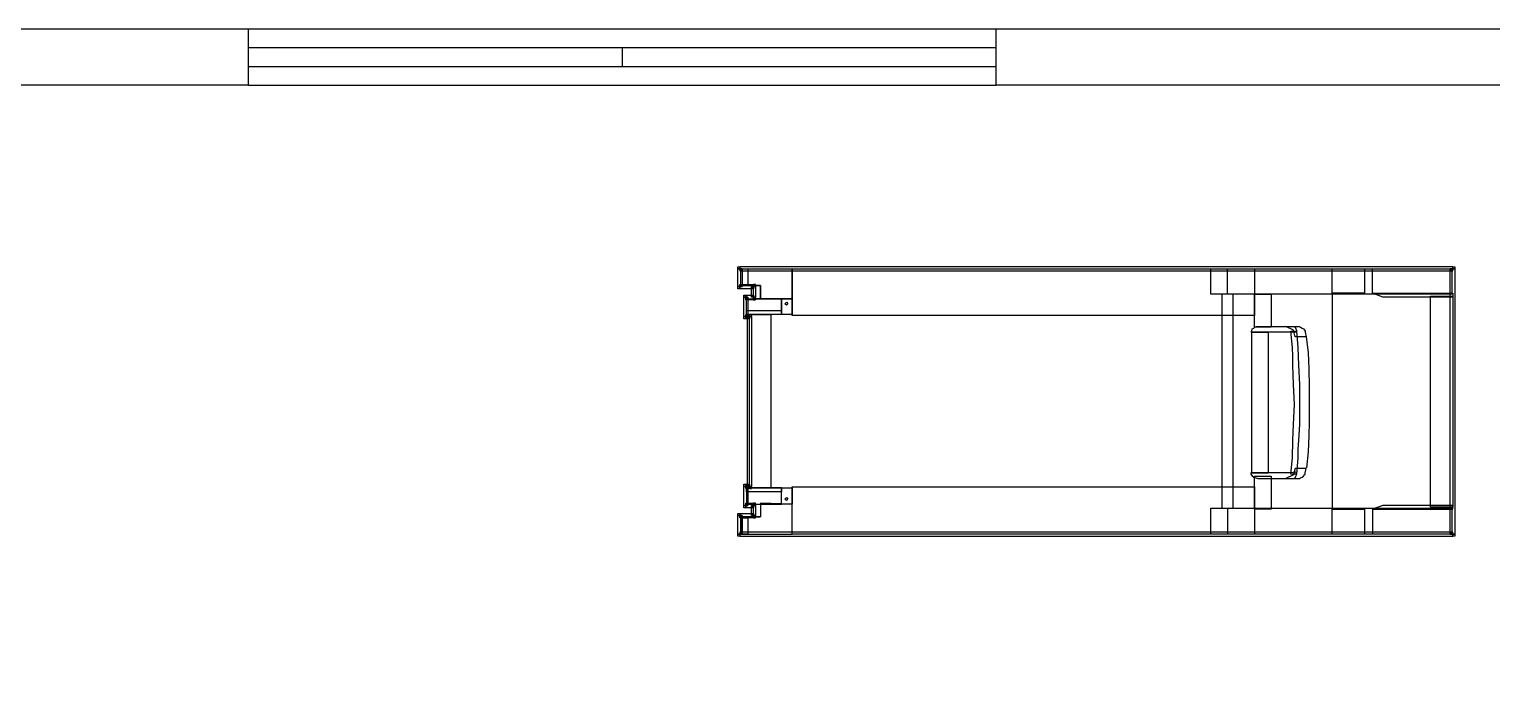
# Model space of a CAD drawing. Header units: centimetres. Extents: x 0 to 1084401, y -139216 to 99734.
# Drawn here: x 909299 to 909690.4, y 10630.7 to 10807 of the extents above; entities that cross this region are included whole.
import ezdxf

# ---------------------------------------------------------------- set-up
doc = ezdxf.new("R2010")
doc.units = ezdxf.units.CM
doc.header["$LTSCALE"] = 4
for name, color, linetype in [('0.1', 1, 'Continuous'), ('0.2', 2, 'Continuous'), ('0.6', 6, 'Continuous')]:
    doc.layers.add(name, color=color, linetype=linetype)

msp = doc.modelspace()

# ---------------------------------------------------------------- linework, layer by layer
at = {"layer": '0.1'}
for p, q in [((909557.735, 10807.013), (909357.735, 10807.013)), ((909357.735, 10792.013), (909557.735, 10792.013))]:
    msp.add_line(p, q, dxfattribs=at)
at = {"layer": '0.2'}
for p, q in [((909557.735, 10802.013), (909357.735, 10802.013)), ((909457.735, 10797.013), (909457.735, 10802.013)), ((909357.735, 10797.013), (909557.735, 10797.013)), ((909488.665, 10742.842), (909488.665, 10743.393)), ((909488.665, 10743.393), (909489.216, 10743.393)), ((909489.766, 10742.842), (909488.665, 10742.842)), ((909488.665, 10742.842), (909489.766, 10742.842)), ((909488.665, 10738.11), (909488.665, 10742.842)), ((909489.216, 10743.393), (909489.216, 10742.292)), ((909489.216, 10743.393), (909489.216, 10742.292)), ((909581.005, 10743.393), (909489.216, 10743.393)), ((909489.216, 10742.292), (909489.766, 10742.842)), ((909489.216, 10742.292), (909581.005, 10742.292)), ((909489.436, 10738.44), (909489.436, 10742.842)), ((909489.436, 10742.842), (909503.193, 10742.842)), ((909489.436, 10738.44), (909489.436, 10742.842)), ((909489.436, 10742.842), (909503.193, 10742.842)), ((909489.436, 10742.842), (909491.307, 10742.842)), ((909489.436, 10738.44), (909489.436, 10742.842)), ((909489.436, 10742.842), (909491.307, 10742.842)), ((909489.436, 10738.44), (909489.436, 10742.842)), ((909489.766, 10742.842), (909489.766, 10738.11)), ((909491.307, 10742.842), (909491.307, 10738.44)), ((909491.307, 10742.842), (909491.307, 10738.44)), ((909503.193, 10742.842), (909503.193, 10734.808)), ((909503.193, 10742.842), (909503.193, 10734.808)), ((909503.193, 10742.842), (909626.9, 10742.842)), ((909503.193, 10730.406), (909503.193, 10742.842)), ((909503.193, 10742.842), (909626.9, 10742.842)), ((909503.193, 10730.406), (909503.193, 10742.842)), ((909679.928, 10743.393), (909581.005, 10743.393)), ((909581.005, 10742.292), (909679.928, 10742.292)), ((909615.233, 10742.842), (909679.708, 10742.842)), ((909615.233, 10736.129), (909615.233, 10742.842)), ((909615.233, 10742.842), (909679.708, 10742.842)), ((909615.233, 10736.129), (909615.233, 10742.842)), ((909619.636, 10736.129), (909619.636, 10742.842)), ((909626.9, 10742.842), (909626.9, 10730.406)), ((909626.9, 10742.842), (909626.9, 10730.406)), ((909647.701, 10742.842), (909656.265, 10742.842)), ((909647.701, 10736.349), (909647.701, 10742.842)), ((909647.701, 10742.842), (909656.265, 10742.842)), ((909647.701, 10736.349), (909647.701, 10742.842)), ((909656.265, 10742.842), (909656.265, 10736.349)), ((909656.265, 10742.842), (909656.265, 10736.349)), ((909658.467, 10736.349), (909658.467, 10742.842)), ((909679.268, 10742.842), (909680.478, 10742.842)), ((909679.268, 10671.842), (909679.268, 10742.842)), ((909680.478, 10742.842), (909679.268, 10742.842)), ((909679.268, 10742.842), (909679.928, 10742.292)), ((909679.708, 10742.842), (909679.708, 10736.129)), ((909679.708, 10742.842), (909679.708, 10736.129)), ((909679.928, 10743.393), (909680.478, 10743.393)), ((909679.928, 10742.292), (909679.928, 10743.393)), ((909679.928, 10742.292), (909679.928, 10743.393)), ((909680.478, 10743.393), (909680.478, 10742.842)), ((909680.478, 10742.842), (909680.478, 10671.842)), ((909488.665, 10737.559), (909488.665, 10738.11)), ((909488.665, 10738.11), (909489.766, 10738.11)), ((909489.766, 10738.11), (909488.665, 10738.11)), ((909489.216, 10738.66), (909492.848, 10738.66)), ((909489.216, 10737.559), (909489.216, 10738.66)), ((909489.766, 10738.11), (909489.216, 10738.66)), ((909489.216, 10738.66), (909489.216, 10737.559)), ((909494.719, 10738.44), (909489.436, 10738.44)), ((909494.719, 10738.44), (909489.436, 10738.44)), ((909489.436, 10738.44), (909494.609, 10738.44)), ((909491.307, 10738.44), (909489.436, 10738.44)), ((909491.307, 10738.44), (909489.436, 10738.44)), ((909492.297, 10738.11), (909493.398, 10738.11)), ((909492.297, 10735.248), (909492.297, 10738.11)), ((909492.848, 10737.559), (909492.297, 10738.11)), ((909492.297, 10738.11), (909493.398, 10738.11)), ((909492.848, 10738.66), (909492.848, 10737.559)), ((909493.398, 10738.66), (909492.848, 10738.66)), ((909492.848, 10738.66), (909492.848, 10737.559)), ((909492.848, 10738.44), (909494.719, 10738.44)), ((909492.848, 10734.808), (909492.848, 10738.44)), ((909492.848, 10738.44), (909494.719, 10738.44)), ((909492.848, 10734.808), (909492.848, 10738.44)), ((909493.398, 10738.11), (909493.398, 10738.66)), ((909493.398, 10738.11), (909493.398, 10735.248)), ((909494.719, 10734.808), (909494.719, 10738.44)), ((909494.719, 10734.808), (909494.719, 10738.44)), ((909494.719, 10738.44), (909494.719, 10734.808)), ((909494.719, 10738.44), (909494.719, 10734.808)), ((909489.216, 10737.559), (909488.665, 10737.559)), ((909492.848, 10737.559), (909489.216, 10737.559)), ((909490.206, 10735.248), (909490.206, 10735.798)), ((909490.206, 10735.798), (909490.756, 10735.798)), ((909490.206, 10735.248), (909491.307, 10735.248)), ((909490.206, 10730.075), (909490.206, 10735.248)), ((909491.307, 10735.248), (909490.206, 10735.248)), ((909490.756, 10735.798), (909492.848, 10735.798)), ((909490.756, 10734.588), (909490.756, 10735.798)), ((909490.756, 10735.798), (909490.756, 10734.588)), ((909490.756, 10734.588), (909491.307, 10735.248)), ((909492.848, 10734.588), (909490.756, 10734.588)), ((909490.977, 10734.808), (909500.332, 10734.808)), ((909490.977, 10730.626), (909490.977, 10734.808)), ((909490.977, 10734.808), (909500.332, 10734.808)), ((909490.977, 10730.626), (909490.977, 10734.808)), ((909491.307, 10735.248), (909491.307, 10730.075)), ((909492.297, 10735.248), (909492.848, 10735.798)), ((909493.398, 10735.248), (909492.297, 10735.248)), ((909493.398, 10735.248), (909492.297, 10735.248)), ((909492.848, 10735.798), (909492.848, 10734.588)), ((909492.848, 10735.798), (909492.848, 10734.588)), ((909494.719, 10734.808), (909492.848, 10734.808)), ((909494.719, 10734.808), (909492.848, 10734.808)), ((909492.848, 10734.588), (909493.398, 10734.588)), ((909493.398, 10734.588), (909493.398, 10735.248)), ((909503.193, 10734.808), (909494.719, 10734.808)), ((909503.193, 10734.808), (909494.719, 10734.808)), ((909500.332, 10734.808), (909500.332, 10730.626)), ((909500.332, 10734.808), (909500.332, 10730.626)), ((909500.332, 10734.808), (909503.193, 10734.808)), ((909500.332, 10730.626), (909500.332, 10734.808)), ((909500.332, 10734.808), (909503.193, 10734.808)), ((909500.332, 10730.626), (909500.332, 10734.808)), ((909501.212, 10733.487), (909501.652, 10733.927)), ((909501.212, 10733.487), (909501.652, 10733.927)), ((909501.652, 10733.927), (909501.982, 10733.487)), ((909501.652, 10733.927), (909501.982, 10733.487)), ((909503.193, 10734.808), (909503.193, 10730.626)), ((909503.193, 10734.808), (909503.193, 10730.626)), ((909679.708, 10736.129), (909615.233, 10736.129)), ((909679.708, 10736.129), (909615.233, 10736.129)), ((909621.176, 10736.129), (909618.095, 10736.129)), ((909618.095, 10736.129), (909618.095, 10678.776)), ((909621.176, 10736.129), (909618.095, 10736.129)), ((909618.095, 10736.129), (909618.095, 10678.776)), ((909621.176, 10678.776), (909621.176, 10736.129)), ((909621.176, 10678.776), (909621.176, 10736.129)), ((909626.9, 10736.129), (909631.302, 10736.129)), ((909626.9, 10727.214), (909626.9, 10736.129)), ((909626.9, 10736.129), (909631.302, 10736.129)), ((909626.9, 10727.214), (909626.9, 10736.129)), ((909631.302, 10736.129), (909631.302, 10727.214)), ((909631.302, 10736.129), (909631.302, 10727.214)), ((909647.701, 10736.349), (909647.701, 10678.556)), ((909656.265, 10736.349), (909647.701, 10736.349)), ((909656.265, 10736.349), (909647.701, 10736.349)), ((909658.467, 10736.349), (909679.928, 10736.349)), ((909661.218, 10735.248), (909658.467, 10736.349)), ((909658.467, 10736.349), (909679.928, 10736.349)), ((909661.218, 10735.248), (909658.467, 10736.349)), ((909679.928, 10735.248), (909661.218, 10735.248)), ((909679.928, 10735.248), (909661.218, 10735.248)), ((909673.985, 10735.578), (909679.928, 10735.578)), ((909673.985, 10679.106), (909673.985, 10735.578)), ((909673.985, 10735.578), (909679.928, 10735.578)), ((909673.985, 10679.106), (909673.985, 10735.578)), ((909679.928, 10736.349), (909679.928, 10735.248)), ((909679.928, 10736.349), (909679.928, 10735.248)), ((909679.928, 10735.578), (909679.928, 10679.106)), ((909679.928, 10735.578), (909679.928, 10679.106)), ((909491.307, 10730.075), (909490.206, 10730.075)), ((909490.206, 10729.525), (909490.206, 10730.075)), ((909490.206, 10730.075), (909491.307, 10730.075)), ((909490.756, 10730.626), (909491.747, 10730.626)), ((909490.756, 10729.525), (909490.756, 10730.626)), ((909491.307, 10730.075), (909490.756, 10730.626)), ((909490.756, 10730.626), (909490.756, 10729.525)), ((909490.977, 10731.726), (909500.332, 10731.726)), ((909490.977, 10730.626), (909490.977, 10731.726)), ((909490.977, 10731.726), (909500.332, 10731.726)), ((909490.977, 10730.626), (909490.977, 10731.726)), ((909500.332, 10730.626), (909490.977, 10730.626)), ((909500.332, 10730.626), (909490.977, 10730.626)), ((909500.332, 10730.626), (909490.977, 10730.626)), ((909500.332, 10730.626), (909490.977, 10730.626)), ((909491.197, 10730.075), (909492.297, 10730.075)), ((909491.197, 10684.609), (909491.197, 10730.075)), ((909491.747, 10729.525), (909491.197, 10730.075)), ((909491.197, 10730.075), (909492.297, 10730.075)), ((909491.747, 10730.626), (909497.47, 10730.626)), ((909491.747, 10684.279), (909491.747, 10730.626)), ((909491.747, 10730.626), (909491.747, 10729.525)), ((909492.297, 10730.626), (909491.747, 10730.626)), ((909491.747, 10730.626), (909491.747, 10729.525)), ((909492.297, 10730.075), (909492.297, 10730.626)), ((909492.297, 10730.075), (909492.297, 10684.609)), ((909497.47, 10730.626), (909497.47, 10684.279)), ((909500.332, 10731.726), (909500.332, 10730.626)), ((909500.332, 10731.726), (909500.332, 10730.626)), ((909503.193, 10730.626), (909500.332, 10730.626)), ((909503.193, 10730.626), (909500.332, 10730.626)), ((909501.652, 10733.157), (909501.212, 10733.487)), ((909501.652, 10733.157), (909501.212, 10733.487)), ((909501.982, 10733.487), (909501.652, 10733.157)), ((909501.982, 10733.487), (909501.652, 10733.157)), ((909626.9, 10730.406), (909503.193, 10730.406)), ((909626.9, 10730.406), (909503.193, 10730.406)), ((909490.756, 10729.525), (909490.206, 10729.525)), ((909491.747, 10729.525), (909490.756, 10729.525)), ((909625.909, 10725.893), (909626.129, 10726.223)), ((909625.909, 10725.893), (909626.129, 10726.223)), ((909636.255, 10725.893), (909625.909, 10725.893)), ((909636.255, 10725.893), (909625.909, 10725.893)), ((909626.129, 10726.223), (909626.239, 10726.774)), ((909626.129, 10726.223), (909626.239, 10726.774)), ((909626.129, 10725.893), (909630.531, 10725.893)), ((909626.129, 10688.131), (909626.129, 10725.893)), ((909626.129, 10725.893), (909630.531, 10725.893)), ((909626.129, 10688.131), (909626.129, 10725.893)), ((909626.239, 10726.774), (909626.679, 10726.994)), ((909626.239, 10726.774), (909626.679, 10726.994)), ((909626.679, 10726.994), (909627.01, 10727.214)), ((909626.679, 10726.994), (909627.01, 10727.214)), ((909631.302, 10727.214), (909626.9, 10727.214)), ((909631.302, 10727.214), (909626.9, 10727.214)), ((909627.01, 10727.214), (909627.45, 10727.434)), ((909627.01, 10727.214), (909627.45, 10727.434)), ((909627.45, 10727.434), (909627.78, 10727.434)), ((909627.45, 10727.434), (909627.78, 10727.434)), ((909627.78, 10727.434), (909637.135, 10727.434)), ((909627.78, 10727.434), (909637.135, 10727.434)), ((909630.531, 10725.893), (909630.531, 10688.131)), ((909630.531, 10725.893), (909630.531, 10688.131)), ((909635.264, 10727.434), (909638.896, 10727.434)), ((909637.355, 10726.443), (909635.264, 10727.434)), ((909635.264, 10727.434), (909638.896, 10727.434)), ((909637.355, 10726.443), (909635.264, 10727.434)), ((909638.126, 10725.893), (909636.255, 10725.893)), ((909638.126, 10725.893), (909636.255, 10725.893)), ((909637.025, 10721.821), (909636.585, 10726.223)), ((909636.585, 10726.223), (909638.126, 10726.223)), ((909637.025, 10721.821), (909636.585, 10726.223)), ((909636.585, 10726.223), (909638.126, 10726.223)), ((909637.135, 10727.434), (909637.355, 10727.434)), ((909637.135, 10727.434), (909637.355, 10727.434)), ((909637.355, 10727.434), (909637.795, 10727.214)), ((909637.355, 10727.434), (909637.795, 10727.214)), ((909637.795, 10724.682), (909637.355, 10726.443)), ((909637.795, 10724.682), (909637.355, 10726.443)), ((909637.795, 10727.214), (909637.905, 10726.774)), ((909637.795, 10727.214), (909637.905, 10726.774)), ((909637.905, 10726.774), (909638.126, 10726.443)), ((909637.905, 10726.774), (909638.126, 10726.443)), ((909638.126, 10726.443), (909638.126, 10726.003)), ((909638.126, 10726.443), (909638.126, 10726.003)), ((909638.126, 10726.223), (909638.456, 10721.821)), ((909638.126, 10726.223), (909638.456, 10721.821)), ((909638.126, 10726.003), (909638.126, 10725.893)), ((909638.126, 10726.003), (909638.126, 10725.893)), ((909638.896, 10727.434), (909639.226, 10727.214)), ((909638.896, 10727.434), (909639.226, 10727.214)), ((909639.226, 10727.214), (909639.666, 10726.994)), ((909639.226, 10727.214), (909639.666, 10726.994)), ((909639.666, 10726.994), (909639.997, 10726.774)), ((909639.666, 10726.994), (909639.997, 10726.774)), ((909639.997, 10726.774), (909640.217, 10726.443)), ((909639.997, 10726.774), (909640.217, 10726.443)), ((909640.217, 10726.443), (909640.437, 10726.223)), ((909640.217, 10726.443), (909640.437, 10726.223)), ((909640.437, 10726.223), (909640.437, 10725.893)), ((909640.437, 10726.223), (909640.437, 10725.893)), ((909640.437, 10725.893), (909640.657, 10724.682)), ((909640.437, 10725.893), (909640.657, 10724.682)), ((909640.657, 10724.682), (909637.795, 10724.682)), ((909640.657, 10724.682), (909637.795, 10724.682)), ((909640.657, 10724.682), (909641.207, 10720.5)), ((909637.135, 10719.51), (909637.025, 10721.821)), ((909637.135, 10719.51), (909637.025, 10721.821)), ((909637.135, 10717.088), (909637.135, 10719.51)), ((909637.135, 10717.088), (909637.135, 10719.51)), ((909638.456, 10721.821), (909638.676, 10717.088)), ((909638.456, 10721.821), (909638.676, 10717.088)), ((909641.207, 10720.5), (909641.427, 10716.098)), ((909637.355, 10711.916), (909637.135, 10717.088)), ((909637.355, 10711.916), (909637.135, 10717.088)), ((909638.676, 10717.088), (909638.896, 10711.916)), ((909638.676, 10717.088), (909638.896, 10711.916)), ((909641.427, 10716.098), (909641.537, 10711.365)), ((909637.575, 10706.633), (909637.355, 10711.916)), ((909637.575, 10706.633), (909637.355, 10711.916)), ((909638.896, 10711.916), (909638.896, 10706.633)), ((909638.896, 10711.916), (909638.896, 10706.633)), ((909641.537, 10711.365), (909641.537, 10706.633)), ((909637.355, 10701.24), (909637.575, 10706.633)), ((909637.355, 10701.24), (909637.575, 10706.633)), ((909638.896, 10706.633), (909638.896, 10701.24)), ((909638.896, 10706.633), (909638.896, 10701.24)), ((909641.537, 10706.633), (909641.537, 10701.79)), ((909637.135, 10697.046), (909637.355, 10701.24)), ((909637.135, 10697.046), (909637.355, 10701.24)), ((909638.896, 10701.24), (909638.676, 10697.046)), ((909638.896, 10701.24), (909638.676, 10697.046)), ((909641.537, 10701.79), (909641.427, 10698.256)), ((909637.025, 10692.313), (909637.135, 10697.046)), ((909637.025, 10692.313), (909637.135, 10697.046)), ((909638.676, 10697.046), (909638.456, 10694.624)), ((909638.676, 10697.046), (909638.456, 10694.624)), ((909638.456, 10694.624), (909638.456, 10692.313)), ((909638.456, 10694.624), (909638.456, 10692.313)), ((909641.427, 10698.256), (909641.207, 10693.854)), ((909636.585, 10687.911), (909637.025, 10692.313)), ((909636.585, 10687.911), (909637.025, 10692.313)), ((909638.456, 10692.313), (909638.126, 10687.911)), ((909638.456, 10692.313), (909638.126, 10687.911)), ((909641.207, 10693.854), (909640.767, 10689.562)), ((909636.255, 10688.241), (909625.909, 10688.241)), ((909625.909, 10688.241), (909625.909, 10687.911)), ((909636.255, 10688.241), (909625.909, 10688.241)), ((909625.909, 10688.241), (909625.909, 10687.911)), ((909625.909, 10687.911), (909626.239, 10687.471)), ((909625.909, 10687.911), (909626.239, 10687.471)), ((909630.531, 10688.131), (909626.129, 10688.131)), ((909630.531, 10688.131), (909626.129, 10688.131)), ((909626.239, 10687.471), (909626.679, 10687.14)), ((909626.239, 10687.471), (909626.679, 10687.14)), ((909626.679, 10687.14), (909627.23, 10686.92)), ((909626.679, 10687.14), (909627.23, 10686.92)), ((909626.9, 10687.361), (909631.302, 10687.361)), ((909626.9, 10678.556), (909626.9, 10687.361)), ((909626.9, 10687.361), (909631.302, 10687.361)), ((909626.9, 10678.556), (909626.9, 10687.361)), ((909627.23, 10686.92), (909627.78, 10686.7)), ((909627.23, 10686.92), (909627.78, 10686.7)), ((909631.302, 10687.361), (909631.302, 10678.556)), ((909631.302, 10687.361), (909631.302, 10678.556)), ((909637.355, 10687.691), (909635.264, 10686.7)), ((909637.355, 10687.691), (909635.264, 10686.7)), ((909638.126, 10688.461), (909636.255, 10688.241)), ((909638.126, 10688.461), (909636.255, 10688.241)), ((909638.126, 10687.911), (909636.585, 10687.911)), ((909638.126, 10687.911), (909636.585, 10687.911)), ((909637.795, 10689.452), (909637.355, 10687.691)), ((909637.795, 10689.452), (909637.355, 10687.691)), ((909637.355, 10686.7), (909637.795, 10686.92)), ((909637.355, 10686.7), (909637.795, 10686.92)), ((909640.657, 10689.452), (909637.795, 10689.452)), ((909640.657, 10689.452), (909637.795, 10689.452)), ((909637.795, 10686.92), (909637.905, 10687.361)), ((909637.795, 10686.92), (909637.905, 10687.361)), ((909637.905, 10687.361), (909638.126, 10687.691)), ((909637.905, 10687.361), (909638.126, 10687.691)), ((909638.126, 10688.131), (909638.126, 10688.461)), ((909638.126, 10688.131), (909638.126, 10688.461)), ((909638.126, 10687.691), (909638.126, 10688.131)), ((909638.126, 10687.691), (909638.126, 10688.131)), ((909638.896, 10686.7), (909639.226, 10686.92)), ((909638.896, 10686.7), (909639.226, 10686.92)), ((909639.226, 10686.92), (909639.666, 10687.14)), ((909639.226, 10686.92), (909639.666, 10687.14)), ((909639.666, 10687.14), (909639.997, 10687.361)), ((909639.666, 10687.14), (909639.997, 10687.361)), ((909639.997, 10687.361), (909640.217, 10687.691)), ((909639.997, 10687.361), (909640.217, 10687.691)), ((909640.217, 10687.691), (909640.437, 10687.911)), ((909640.217, 10687.691), (909640.437, 10687.911)), ((909640.437, 10688.241), (909640.657, 10689.452)), ((909640.437, 10688.241), (909640.657, 10689.452)), ((909640.437, 10687.911), (909640.437, 10688.241)), ((909640.437, 10687.911), (909640.437, 10688.241)), ((909490.206, 10684.609), (909490.206, 10685.269)), ((909490.206, 10685.269), (909490.756, 10685.269)), ((909491.307, 10684.609), (909490.206, 10684.609)), ((909490.206, 10684.609), (909491.307, 10684.609)), ((909490.206, 10679.546), (909490.206, 10684.609)), ((909490.756, 10685.269), (909491.747, 10685.269)), ((909490.756, 10684.059), (909490.756, 10685.269)), ((909490.756, 10685.269), (909490.756, 10684.059)), ((909490.756, 10684.059), (909491.307, 10684.609)), ((909491.747, 10684.059), (909490.756, 10684.059)), ((909500.332, 10684.279), (909490.977, 10684.279)), ((909490.977, 10684.279), (909490.977, 10679.877)), ((909500.332, 10684.279), (909490.977, 10684.279)), ((909490.977, 10684.279), (909490.977, 10679.877)), ((909490.977, 10684.279), (909500.332, 10684.279)), ((909490.977, 10683.178), (909490.977, 10684.279)), ((909490.977, 10684.279), (909500.332, 10684.279)), ((909490.977, 10683.178), (909490.977, 10684.279)), ((909500.332, 10683.178), (909490.977, 10683.178)), ((909500.332, 10683.178), (909490.977, 10683.178)), ((909491.197, 10684.609), (909491.747, 10685.269)), ((909492.297, 10684.609), (909491.197, 10684.609)), ((909492.297, 10684.609), (909491.197, 10684.609)), ((909491.307, 10684.609), (909491.307, 10679.546)), ((909491.747, 10685.269), (909491.747, 10684.059)), ((909491.747, 10685.269), (909491.747, 10684.059)), ((909497.47, 10684.279), (909491.747, 10684.279)), ((909491.747, 10684.059), (909492.297, 10684.059)), ((909492.297, 10684.059), (909492.297, 10684.609)), ((909500.332, 10679.877), (909500.332, 10684.279)), ((909500.332, 10679.877), (909500.332, 10684.279)), ((909500.332, 10684.279), (909500.332, 10683.178)), ((909500.332, 10684.279), (909500.332, 10683.178)), ((909500.332, 10684.279), (909503.193, 10684.279)), ((909500.332, 10679.877), (909500.332, 10684.279)), ((909500.332, 10684.279), (909503.193, 10684.279)), ((909500.332, 10679.877), (909500.332, 10684.279)), ((909503.193, 10684.499), (909626.9, 10684.499)), ((909503.193, 10671.842), (909503.193, 10684.499)), ((909503.193, 10684.499), (909626.9, 10684.499)), ((909503.193, 10671.842), (909503.193, 10684.499)), ((909503.193, 10684.279), (909503.193, 10679.877)), ((909503.193, 10684.279), (909503.193, 10679.877)), ((909626.9, 10684.499), (909626.9, 10671.842)), ((909626.9, 10684.499), (909626.9, 10671.842)), ((909627.78, 10686.7), (909637.135, 10686.7)), ((909627.78, 10686.7), (909637.135, 10686.7)), ((909635.264, 10686.7), (909638.896, 10686.7)), ((909635.264, 10686.7), (909638.896, 10686.7)), ((909637.135, 10686.7), (909637.355, 10686.7)), ((909637.135, 10686.7), (909637.355, 10686.7)), ((909490.206, 10678.886), (909490.206, 10679.546)), ((909490.206, 10679.546), (909491.307, 10679.546)), ((909491.307, 10679.546), (909490.206, 10679.546)), ((909490.756, 10678.886), (909490.206, 10678.886)), ((909490.756, 10680.097), (909492.848, 10680.097)), ((909490.756, 10678.886), (909490.756, 10680.097)), ((909491.307, 10679.546), (909490.756, 10680.097)), ((909490.756, 10680.097), (909490.756, 10678.886)), ((909492.848, 10678.886), (909490.756, 10678.886)), ((909490.977, 10679.877), (909500.332, 10679.877)), ((909490.977, 10679.877), (909500.332, 10679.877)), ((909492.297, 10679.546), (909493.398, 10679.546)), ((909492.297, 10676.795), (909492.297, 10679.546)), ((909492.848, 10678.886), (909492.297, 10679.546)), ((909492.297, 10679.546), (909493.398, 10679.546)), ((909492.848, 10680.097), (909492.848, 10678.886)), ((909493.398, 10680.097), (909492.848, 10680.097)), ((909492.848, 10680.097), (909492.848, 10678.886)), ((909492.848, 10679.877), (909494.719, 10679.877)), ((909492.848, 10676.465), (909492.848, 10679.877)), ((909492.848, 10679.877), (909494.719, 10679.877)), ((909492.848, 10676.465), (909492.848, 10679.877)), ((909493.398, 10679.546), (909493.398, 10680.097)), ((909493.398, 10679.546), (909493.398, 10676.795)), ((909494.719, 10680.097), (909494.719, 10676.465)), ((909503.193, 10679.877), (909494.719, 10680.097)), ((909494.719, 10680.097), (909494.719, 10676.465)), ((909503.193, 10679.877), (909494.719, 10680.097)), ((909494.719, 10679.877), (909494.719, 10676.465)), ((909494.719, 10679.877), (909494.719, 10676.465)), ((909503.193, 10679.877), (909500.332, 10679.877)), ((909503.193, 10679.877), (909500.332, 10679.877)), ((909501.212, 10681.197), (909501.652, 10681.637)), ((909501.212, 10681.197), (909501.652, 10681.637)), ((909501.652, 10680.867), (909501.212, 10681.197)), ((909501.652, 10680.867), (909501.212, 10681.197)), ((909501.652, 10681.637), (909501.982, 10681.197)), ((909501.652, 10681.637), (909501.982, 10681.197)), ((909501.982, 10681.197), (909501.652, 10680.867)), ((909501.982, 10681.197), (909501.652, 10680.867)), ((909503.193, 10671.842), (909503.193, 10679.877)), ((909503.193, 10671.842), (909503.193, 10679.877)), ((909661.218, 10679.546), (909658.467, 10678.556)), ((909661.218, 10679.546), (909658.467, 10678.556)), ((909679.928, 10679.546), (909661.218, 10679.546)), ((909679.928, 10679.546), (909661.218, 10679.546)), ((909679.928, 10679.106), (909673.985, 10679.106)), ((909679.928, 10679.106), (909673.985, 10679.106)), ((909679.928, 10678.556), (909679.928, 10679.546)), ((909679.928, 10678.556), (909679.928, 10679.546)), ((909488.665, 10676.795), (909488.665, 10677.345)), ((909488.665, 10677.345), (909489.216, 10677.345)), ((909488.665, 10676.795), (909489.766, 10676.795)), ((909488.665, 10671.842), (909488.665, 10676.795)), ((909489.766, 10676.795), (909488.665, 10676.795)), ((909489.216, 10677.345), (909492.848, 10677.345)), ((909489.216, 10676.245), (909489.216, 10677.345)), ((909489.216, 10677.345), (909489.216, 10676.245)), ((909489.216, 10676.245), (909489.766, 10676.795)), ((909492.848, 10676.245), (909489.216, 10676.245)), ((909494.719, 10676.465), (909489.436, 10676.465)), ((909489.436, 10676.465), (909489.436, 10671.842)), ((909494.719, 10676.465), (909489.436, 10676.465)), ((909489.436, 10676.465), (909489.436, 10671.842)), ((909489.436, 10676.465), (909494.609, 10676.465)), ((909489.436, 10676.245), (909491.307, 10676.245)), ((909489.436, 10671.842), (909489.436, 10676.245)), ((909489.436, 10676.245), (909491.307, 10676.245)), ((909489.436, 10671.842), (909489.436, 10676.245)), ((909489.766, 10676.795), (909489.766, 10671.842)), ((909491.307, 10676.245), (909491.307, 10671.842)), ((909491.307, 10676.245), (909491.307, 10671.842)), ((909492.297, 10676.795), (909492.848, 10677.345)), ((909493.398, 10676.795), (909492.297, 10676.795)), ((909493.398, 10676.795), (909492.297, 10676.795)), ((909492.848, 10677.345), (909492.848, 10676.245)), ((909492.848, 10677.345), (909492.848, 10676.245)), ((909494.719, 10676.465), (909492.848, 10676.465)), ((909494.719, 10676.465), (909492.848, 10676.465)), ((909492.848, 10676.245), (909493.398, 10676.245)), ((909493.398, 10676.245), (909493.398, 10676.795)), ((909615.233, 10678.776), (909679.708, 10678.776)), ((909615.233, 10671.842), (909615.233, 10678.776)), ((909615.233, 10678.776), (909679.708, 10678.776)), ((909615.233, 10671.842), (909615.233, 10678.776)), ((909618.095, 10678.776), (909621.176, 10678.776)), ((909618.095, 10678.776), (909621.176, 10678.776)), ((909619.636, 10678.556), (909619.636, 10671.842)), ((909631.302, 10678.556), (909626.9, 10678.556)), ((909631.302, 10678.556), (909626.9, 10678.556)), ((909647.701, 10678.556), (909656.265, 10678.556)), ((909647.701, 10671.842), (909647.701, 10678.556)), ((909647.701, 10678.556), (909656.265, 10678.556)), ((909647.701, 10671.842), (909647.701, 10678.556)), ((909656.265, 10678.556), (909656.265, 10671.842)), ((909656.265, 10678.556), (909656.265, 10671.842)), ((909658.467, 10678.556), (909658.467, 10671.842)), ((909658.467, 10678.556), (909679.928, 10678.556)), ((909658.467, 10678.556), (909679.928, 10678.556)), ((909679.708, 10678.776), (909679.708, 10671.842)), ((909679.708, 10678.776), (909679.708, 10671.842)), ((909489.766, 10671.842), (909488.665, 10671.842)), ((909488.665, 10671.292), (909488.665, 10671.842)), ((909488.665, 10671.842), (909489.766, 10671.842)), ((909489.216, 10671.292), (909488.665, 10671.292)), ((909489.766, 10671.842), (909489.216, 10672.393)), ((909489.216, 10672.393), (909489.216, 10671.292)), ((909581.005, 10672.393), (909489.216, 10672.393)), ((909489.216, 10672.393), (909489.216, 10671.292)), ((909489.216, 10671.292), (909581.005, 10671.292)), ((909489.436, 10671.842), (909503.193, 10671.842)), ((909489.436, 10671.842), (909503.193, 10671.842)), ((909491.307, 10671.842), (909489.436, 10671.842)), ((909491.307, 10671.842), (909489.436, 10671.842)), ((909626.9, 10671.842), (909503.193, 10671.842)), ((909626.9, 10671.842), (909503.193, 10671.842)), ((909679.928, 10672.393), (909581.005, 10672.393)), ((909581.005, 10671.292), (909679.928, 10671.292)), ((909679.708, 10671.842), (909615.233, 10671.842)), ((909679.708, 10671.842), (909615.233, 10671.842)), ((909656.265, 10671.842), (909647.701, 10671.842)), ((909656.265, 10671.842), (909647.701, 10671.842)), ((909679.928, 10672.393), (909679.268, 10671.842)), ((909680.478, 10671.842), (909679.268, 10671.842)), ((909679.268, 10671.842), (909680.478, 10671.842)), ((909679.928, 10671.292), (909679.928, 10672.393)), ((909679.928, 10671.292), (909679.928, 10672.393)), ((909680.478, 10671.292), (909679.928, 10671.292)), ((909680.478, 10671.842), (909680.478, 10671.292))]:
    msp.add_line(p, q, dxfattribs=at)
at = {"layer": '0.6'}
for p, q in [((909357.735, 10792.013), (909357.735, 10807.013)), ((909557.735, 10792.013), (909557.735, 10807.013))]:
    msp.add_line(p, q, dxfattribs=at)
for points in [[(909357.735, 10807.013), (909257.735, 10807.013)], [(909715.235, 10807.013), (909557.735, 10807.013)], [(909357.735, 10792.013), (909257.735, 10792.013)], [(909637.735, 9892.013), (909700.235, 9892.013), (909700.235, 10792.013), (909557.735, 10792.013)]]:
    msp.add_lwpolyline(points, dxfattribs=at)

doc.saveas('drawing.dxf')
